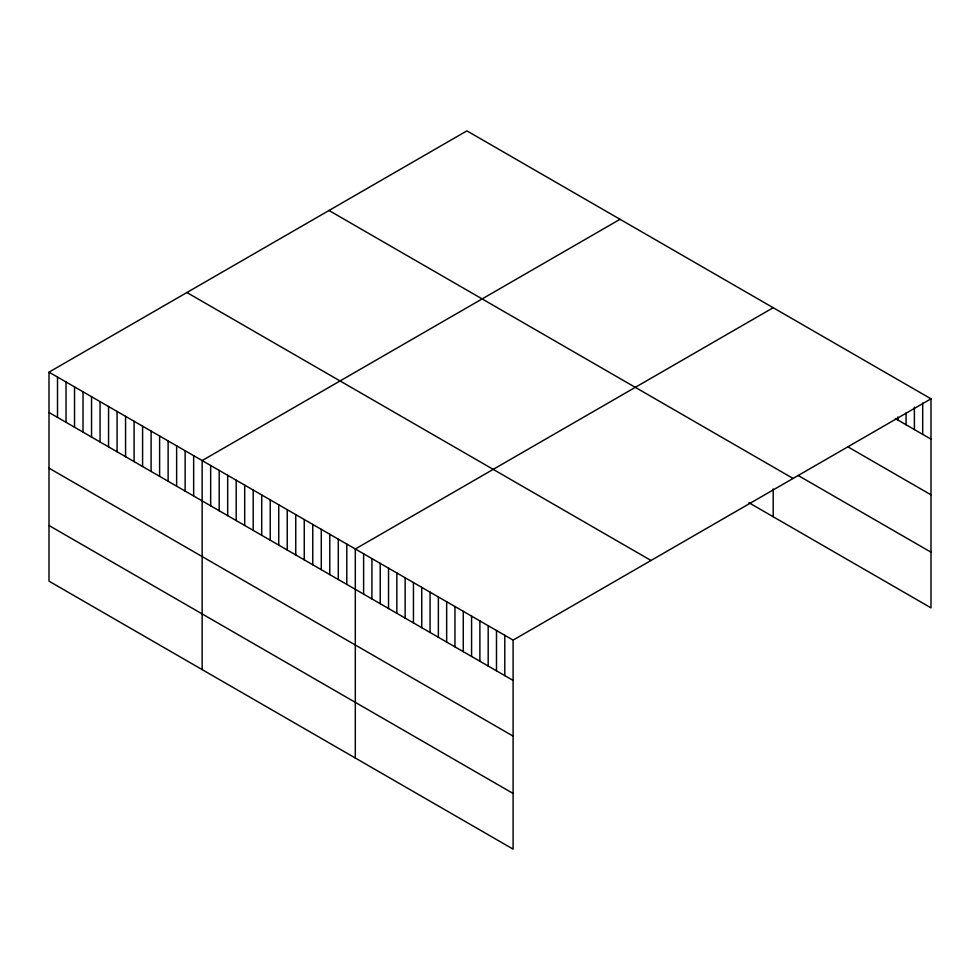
<?xml version="1.0" encoding="UTF-8"?>
<svg xmlns="http://www.w3.org/2000/svg" width="980" height="980" viewBox="0 0 980 980"><rect width="100%" height="100%" fill="white"/><g stroke="black" fill="none" stroke-linecap="round" stroke-linejoin="round"><path stroke-width="1.47" d="M49 372.143L513.104 640.099L513.104 849.121L49 581.177L49 372.143L466.897 130.879L931 398.823L931 607.857L748.892 502.716M620.046 219.3L202.15 460.563L202.15 669.597M773.208 307.72L355.311 548.996L355.311 758.018M513.104 640.099L931 398.823M895.402 418.607L931 439.163M847.945 446.88L931 494.827M798.124 475.471L931 552.181M328.986 210.492L793.09 478.448M186.911 292.53L651.014 560.474M49 412.482L513.104 680.426M49 468.146L513.104 736.103M49 525.501L513.104 793.457M922.695 402.988L922.695 434.361M914.389 407.166L914.389 429.571M906.084 412.825L906.084 424.769M897.778 416.99L897.778 419.979M773.208 488.922L773.208 516.754M504.798 635.297L504.798 675.636M496.493 630.508L496.493 670.835M488.187 625.706L488.187 666.045M479.882 620.916L479.882 661.243M471.576 616.114L471.576 656.453M463.271 611.324L463.271 651.663M454.965 606.534L454.965 646.861M446.66 601.732L446.66 642.072M438.366 596.943L438.366 637.27M430.061 592.141L430.061 632.48M421.755 587.351L421.755 627.678M413.45 582.561L413.45 622.888M405.144 577.759L405.144 618.098M396.839 572.969L396.839 613.296M388.533 568.167L388.533 608.507M380.228 563.378L380.228 603.705M371.922 558.576L371.922 598.915M363.617 553.786L363.617 594.125M346.798 544.084L346.798 584.411M338.296 539.172L338.296 579.499M329.782 534.259L329.782 574.586M321.281 529.347L321.281 569.674M312.767 524.435L312.767 564.762M304.253 519.523L304.253 559.85M295.752 514.61L295.752 554.937M287.238 509.698L287.238 550.025M278.737 504.786L278.737 545.113M270.223 499.874L270.223 540.201M261.709 494.949L261.709 535.288M253.208 490.037L253.208 530.376M244.694 485.125L244.694 525.464M236.192 480.212L236.192 520.552M227.679 475.3L227.679 515.639M219.177 470.388L219.177 510.727M210.663 465.476L210.663 505.815M193.648 455.651L193.648 495.99M185.134 450.739L185.134 491.078M176.633 445.827L176.633 486.166M168.119 440.914L168.119 481.254M159.618 436.002L159.618 476.341M151.104 431.09L151.104 471.429M142.59 426.178L142.59 466.517M134.089 421.265L134.089 461.605M125.575 416.353L125.575 456.692M117.073 411.441L117.073 451.78M108.56 406.529L108.56 446.868M100.046 401.616L100.046 441.955M91.544 396.704L91.544 437.043M83.031 391.792L83.031 432.131M74.529 386.88L74.529 427.219M66.015 381.967L66.015 422.307M57.514 377.055L57.514 417.394"/></g></svg>
